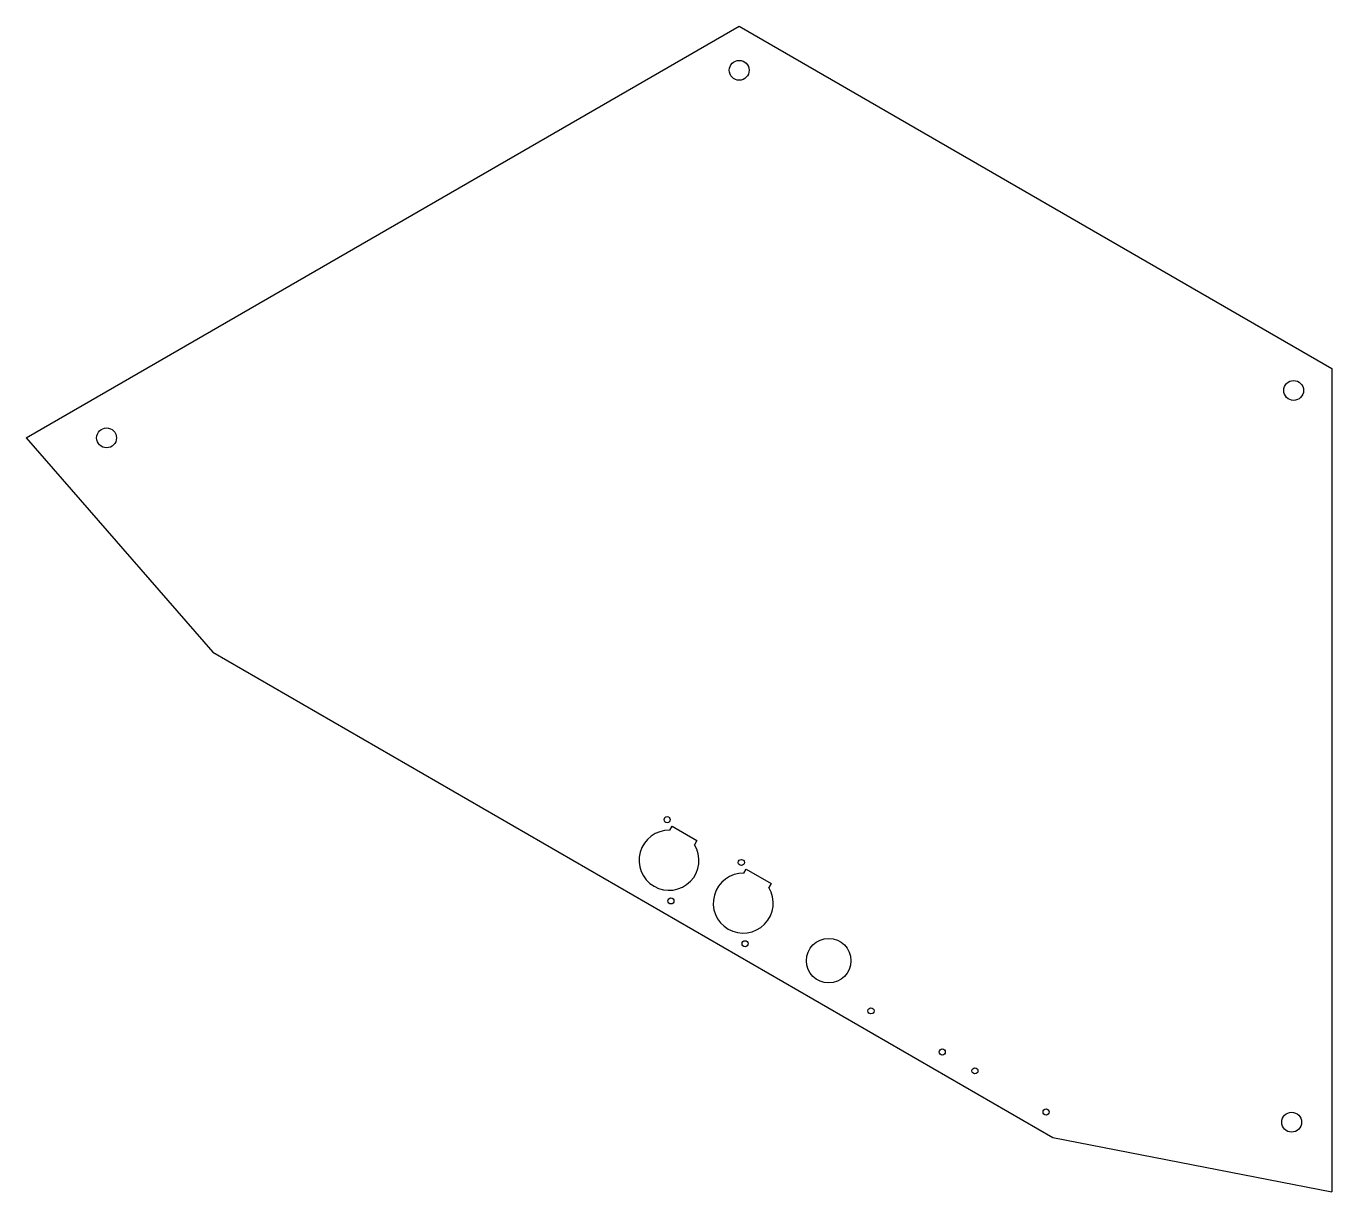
# Model space of a CAD drawing. Header units: millimetres. Extents: x -500 to -16, y -323 to 109.
import ezdxf

# ---------------------------------------------------------------- set-up
doc = ezdxf.new("R2010")
doc.units = ezdxf.units.MM
doc.layers.add('Sketch059', color=7, linetype='CONTINUOUS')

msp = doc.modelspace()

# ---------------------------------------------------------------- linework, layer by layer
at = {"layer": 'Sketch059'}
for p, q in [((-500.11, -43.9598), (-235.86, 108.605)), ((-235.86, 108.605), (-16.2408, -18.1923)), ((-16.2408, -18.1923), (-16.2408, -323.322)), ((-500.11, -43.9598), (-430.937, -123.388)), ((-430.937, -123.388), (-119.614, -303.13)), ((-261.621, -189.355), (-260.749, -187.844)), ((-260.749, -187.844), (-251.51, -193.178)), ((-251.51, -193.178), (-252.382, -194.689)), ((-234.125, -205.23), (-233.252, -203.719)), ((-233.252, -203.719), (-224.014, -209.053)), ((-224.014, -209.053), (-224.886, -210.564)), ((-119.614, -303.13), (-16.2408, -323.322))]:
    msp.add_line(p, q, dxfattribs=at)
for centre, radius in [((-235.86, 92.2388), 3.683), ((-30.4143, -26.3754), 3.683), ((-470.289, -43.9598), 3.683), ((-262.565, -185.402), 1.1303), ((-235.069, -201.277), 1.1303), ((-261.187, -215.527), 1.1303), ((-233.691, -231.402), 1.1303), ((-202.699, -237.667), 8.255), ((-187.029, -256.246), 1.1303), ((-160.633, -271.486), 1.1303), ((-148.534, -278.471), 1.1303), ((-122.138, -293.711), 1.1303), ((-31.151, -297.496), 3.683)]:
    msp.add_circle(centre, radius, dxfattribs=at)
for centre in [(-261.876, -200.464), (-234.38, -216.339)]:
    msp.add_arc(centre, 11.1125, 88.6854, 31.3146, dxfattribs=at)

doc.saveas('drawing.dxf')
